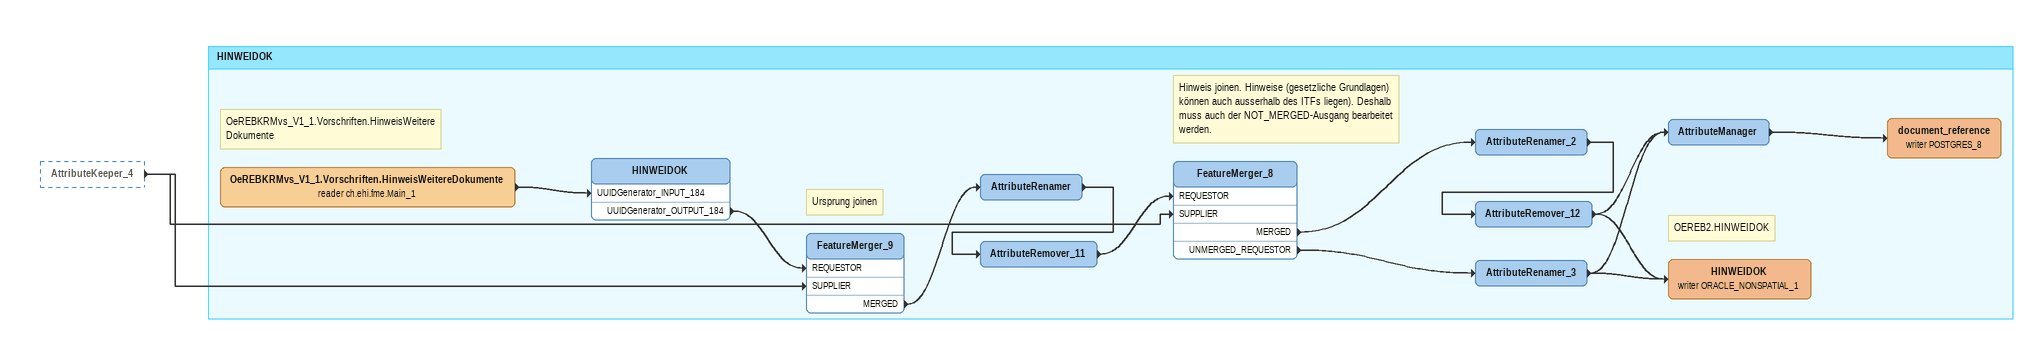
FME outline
AttributeKeeper_4 [outside]
    -> FeatureMerger_8 [SUPPLIER]
    -> FeatureMerger_9 [SUPPLIER]

Bookmark: HINWEIDOK
Note: OeREBKRMvs_V1_1.Vorschriften.HinweisWeitereDokumente
OeREBKRMvs_V1_1.Vorschriften.HinweisWeitereDokumente (reader ch.ehi.fme.Main_1)
    -> HINWEIDOK [UUIDGenerator_INPUT_184]
HINWEIDOK
    UUIDGenerator_OUTPUT_184 -> FeatureMerger_9 [REQUESTOR]
Note: Ursprung joinen
FeatureMerger_9
    MERGED -> AttributeRenamer
AttributeRenamer
    -> AttributeRemover_11
AttributeRemover_11
    -> FeatureMerger_8 [REQUESTOR]
Note: Hinweis joinen. Hinweise (gesetzliche Grundlagen) / können auch ausserhalb des ITFs liegen). Deshalb / muss auch der NOT_MERGED-Ausgang bearbeitet werden.
FeatureMerger_8
    MERGED -> AttributeRenamer_2
    UNMERGED_REQUESTOR -> AttributeRenamer_3
AttributeRenamer_2
    -> AttributeRemover_12
AttributeRemover_12
    -> HINWEIDOK (writer ORACLE_NONSPATIAL_1)
    -> AttributeManager
AttributeRenamer_3
    -> HINWEIDOK (writer ORACLE_NONSPATIAL_1)
    -> AttributeManager
AttributeManager
    -> document_reference (writer POSTGRES_8)
document_reference (writer POSTGRES_8)
Note: OEREB2.HINWEIDOK
HINWEIDOK (writer ORACLE_NONSPATIAL_1)
